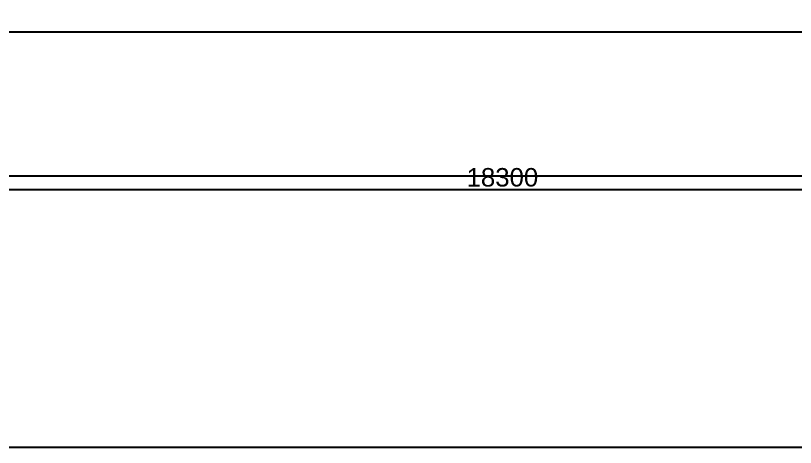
# Model space of a CAD drawing. Header units: millimetres. Extents: x 2519235 to 7246330, y 25937 to 201821.
# Drawn here: x 2960152 to 2966491, y 96627 to 100135 of the extents above; entities that cross this region are included whole.
import ezdxf
from ezdxf.xclip import XClip

# ---------------------------------------------------------------- set-up
doc = ezdxf.new("R2010")
doc.units = ezdxf.units.MM
doc.header["$XCLIPFRAME"] = 0
doc.layers.add('010 - ASPG_DIMS_OVERALL', color=7, linetype='Continuous')
doc.styles.add('FAMELINE_FOR_CKST', font='arial.ttf')
doc.dimstyles.new('FAMELINE-CKST_C-C', dxfattribs={"dimtxt": 0.3, "dimasz": 0.15, "dimexe": 0.1, "dimexo": 0.1, "dimgap": 0.05, "dimtad": 1, "dimzin": 0, "dimdsep": 46, "dimtxsty": 'FAMELINE_FOR_CKST', "dimblk": 'ORIGIN', "dimblk1": 'ORIGIN', "dimblk2": 'ORIGIN', "dimsah": 1, "dimcen": 0.1, "dimdle": 0.1, "dimclrd": 7, "dimclre": 7, "dimclrt": 7, "dimadec": 0, "dimazin": 0, "dimtfac": 1, "dimtix": 1, "dimtmove": 2, "dimatfit": 3, "dimfxl": 1, "dimtolj": 1, "dimtzin": 0, "dimlwd": -1, "dimlwe": -1, "dimarcsym": 0})

# ---------------------------------------------------------------- blocks, each defined once
blk = doc.blocks.new('_Origin')
at = {"color": 7, "linetype": 'ByBlock', "lineweight": -2}
blk.add_line((0, 0), (-1, 0), dxfattribs=at)
blk.add_circle((0, 0), 0.5, dxfattribs=at)
blk = doc.blocks.new('*D2764')
at = {"layer": '010 - ASPG_DIMS_OVERALL', "color": 7, "transparency": 16777216}
for p, q in [((0, 98950), (0, 98668.7)), ((18300, 98950), (18300, 98668.7)), ((18225, 98718.7), (75, 98718.7))]:
    blk.add_line(p, q, dxfattribs=at)
at = {"layer": 'Defpoints', "color": 7, "transparency": 16777216}
for p in [(0, 99000), (18300, 99000), (0, 98718.7)]:
    blk.add_point(p, dxfattribs=at)
at = {"layer": '010 - ASPG_DIMS_OVERALL', "color": 7, "transparency": 16777216, "xscale": 75, "yscale": 75, "zscale": 75, "rotation": 180}
blk.add_blockref('_Origin', (0, 98718.7), dxfattribs=at)
at = {"layer": '010 - ASPG_DIMS_OVERALL', "color": 7, "transparency": 16777216, "xscale": 75, "yscale": 75, "zscale": 75}
blk.add_blockref('_Origin', (18300, 98718.7), dxfattribs=at)
at = {"layer": '010 - ASPG_DIMS_OVERALL', "color": 7, "transparency": 16777216, "insert": (9150, 98820.4), "char_height": 150, "attachment_point": 5, "style": 'FAMELINE_FOR_CKST'}
blk.add_mtext('\\A1;18300', dxfattribs=at)
blk = doc.blocks.new('W-1-PP17-ENT1_REV02_20260415-160712_PP17_ENT1_SE_ELE1')
at = {"layer": 'Defpoints', "color": 7}
blk.add_lwpolyline([(-19925, 100790), (19163.1, 100790), (19163.1, 98830), (-19925, 98830)], close=True, dxfattribs=at)
blk = doc.blocks.new('A$Cb853d02f')
at = {"layer": 'Defpoints', "color": 7}
blk.add_lwpolyline([(773.84, 0), (0, 0), (0, 444), (773.84, 444)], close=True, dxfattribs=at)
blk = doc.blocks.new('W-1-PP17-ENT1_REV02_20260415-160509_PP17_ENT1_ELE1_DIMS_1')
at = {"layer": '010 - ASPG_DIMS_OVERALL', "color": 7}
dim = blk.add_linear_dim(base=(0, 98718.7), p1=(18300, 99000), p2=(0, 99000), dimstyle='FAMELINE-CKST_C-C', override={"dimscale": 500, "dimdec": 0, "dimlfac": 1, "dimclrd": 7, "dimclre": 7, "dimclrt": 7}, dxfattribs=at)
dim.commit()
dim.dimension.update_dxf_attribs({"geometry": '*D2764', "text_midpoint": (9150, 98820.4)})

msp = doc.modelspace()

# ---------------------------------------------------------------- linework, layer by layer
at = {"layer": 'Defpoints', "color": 7}
msp.add_line((2995400.188, 100000), (2895400.188, 100000), dxfattribs=at)

# ---------------------------------------------------------------- block references
at = {"color": 7, "xscale": 50, "yscale": 50, "zscale": 50}
msp.add_blockref('A$Cb853d02f', (2944183.195, 96626.65), dxfattribs=at)
at = {"color": 7}
ref = msp.add_blockref('W-1-PP17-ENT1_REV02_20260415-160509_PP17_ENT1_ELE1_DIMS_1', (2954959.159, 0), dxfattribs=at)
XClip(ref).set_block_clipping_path([(-4660.891537529, 96626.6495575321), (20426.4039006853, 118826.6489075039)])
ref = msp.add_blockref('W-1-PP17-ENT1_REV02_20260415-160712_PP17_ENT1_SE_ELE1', (2954959.159, 0), dxfattribs=at)
XClip(ref).set_block_clipping_path([(-5363.4704232886, 96626.6495575321), (20426.4039006853, 118826.6489075039)])

doc.saveas('drawing.dxf')
